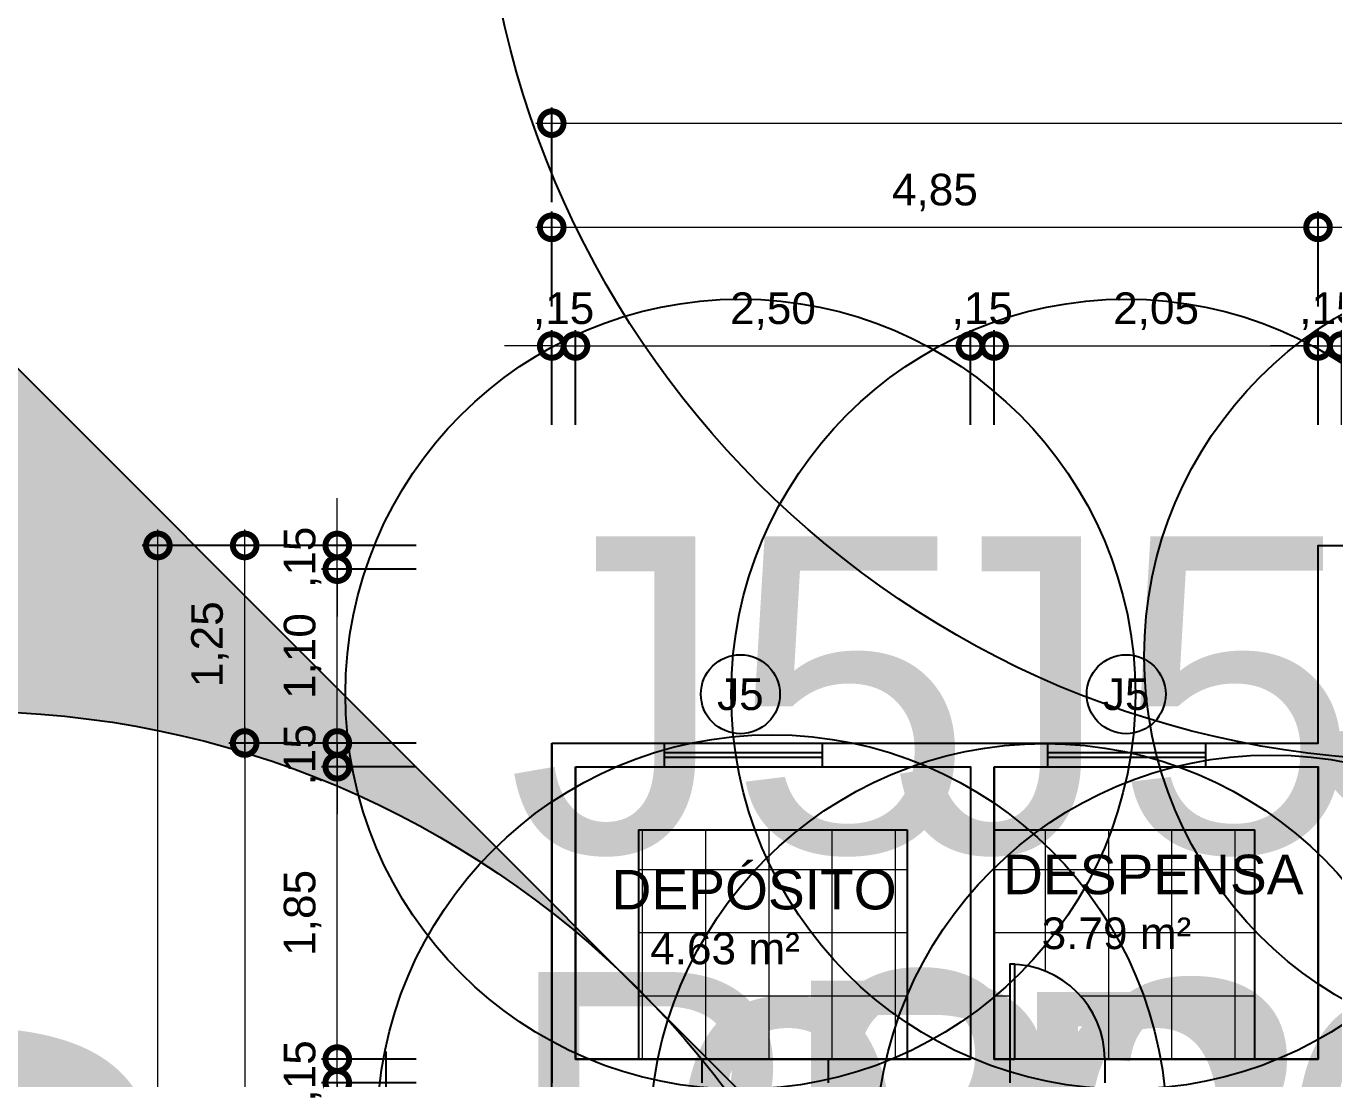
# Model space of a CAD drawing. Header units: metres. Extents: x 47723 to 48001, y 23322 to 23573.
# Drawn here: x 47822.29 to 47830.57, y 23426.54 to 23433.2 of the extents above; entities that cross this region are included whole.
import ezdxf
from ezdxf.enums import TextEntityAlignment as Align

# ---------------------------------------------------------------- set-up
doc = ezdxf.new("R2010")
doc.units = ezdxf.units.M
doc.header["$LTSCALE"] = 0.25
doc.header["$PDMODE"] = 96
doc.linetypes.add('DASHDOT2', pattern=[12.7, 6.35, -3.175, 0, -3.175])
for name, color, linetype in [('0 @ 0.1', 7, 'Continuous'), ('0 @ 1', 7, 'Continuous'), ('ARQ_ALV CT', 4, 'Continuous'), ('ARQ_ESQ CT', 30, 'Continuous'), ('ARQ_MOB 02', 2, 'Continuous'), ('ARQ_PISO 01', 1, 'Continuous'), ('ARQ_PROJ SUP', 1, 'DASHDOT2'), ('ARQ_SIMB 01', 1, 'Continuous'), ('ARQ_TXT 01', 1, 'Continuous'), ('SIMB_01', 1, 'Continuous'), ('SIMB_02', 2, 'Continuous'), ('SIMB_PREENCHIMENTO', 253, 'Continuous'), ('SIMB_TXT', 1, 'Continuous')]:
    doc.layers.add(name, color=color, linetype=linetype)
doc.layers.add('ARQ_0_AREAS', color=7, linetype='Continuous', true_color=0x5a1694, plot=False)
doc.layers.add('ARQ_0_AREAS @ 1', color=7, linetype='Continuous', true_color=0x5a1694, plot=False)
doc.layers.add('ARQ_CINZA 03', color=252, linetype='Continuous', lineweight=9)
doc.layers.add('ARQ_COTA_AZUL', color=5, linetype='Continuous', lineweight=20, true_color=0x0000ff)
doc.styles.add('Annot_2.0mm', font='arial.ttf', dxfattribs={"height": 2})
doc.styles.add('Annot_2.5mm', font='arial.ttf', dxfattribs={"height": 2.5})
doc.styles.add('cota', font='arial.ttf')
doc.styles.add('SIMB', font='arial.ttf')
doc.dimstyles.new('Info 01 - annot', dxfattribs={"dimtxt": 2, "dimasz": 3, "dimexe": 1, "dimexo": 1, "dimgap": 1, "dimtad": 1, "dimzin": 4, "dimtxsty": 'cota', "dimblk": 'DOTSMALL', "dimcen": 2, "dimdle": 1, "dimclrd": 256, "dimclre": 256, "dimclrt": 1, "dimazin": 2, "dimtfac": 0.09, "dimtix": 1, "dimtmove": 2, "dimatfit": 2, "dimfxl": 5, "dimfxlon": 1, "dimtolj": 1, "dimtzin": 4, "dimlwd": -1, "dimarcsym": 1})

# ---------------------------------------------------------------- blocks, each defined once
blk = doc.blocks.new('nivel_PB_A_D')
at = {"layer": 'SIMB_01'}
blk.add_line((0, 2.25), (0, -2.25), dxfattribs=at)
at = {"layer": 'SIMB_TXT', "style": 'SIMB'}
blk.add_attdef('00,00', (1.7629, 0.5764), '', height=2, dxfattribs=at)
blk = doc.blocks.new('*U734')
at = {"layer": 'ARQ_0_AREAS @ 1'}
blk.add_blockref('nivel_PB_A_D', (47824.5693, 23424.4602), dxfattribs=at).add_auto_attribs({'00,00': '0,00'})
blk = doc.blocks.new('*U31')
at = {"layer": 'SIMB_PREENCHIMENTO', "transparency": 33554587}
h = blk.add_hatch(color=256, dxfattribs=at)
h.dxf.hatch_style = 1
h.paths.add_polyline_path([(0, 8.4834), (-4.1516, 4.3318, -0.401827), (4.1516, 4.3318)])
h = blk.add_hatch(color=256, dxfattribs=at)
h.dxf.hatch_style = 1
h.paths.add_polyline_path([(4.3318, 4.1516, -0.193399), (6, 0), (8.4834, 0)])
at = {"layer": 'SIMB_01'}
blk.add_line((8.4834, 0), (0, 8.4834), dxfattribs=at)
blk.add_circle((0, 0), 6, dxfattribs=at)
at = {"layer": 'SIMB_TXT', "style": 'SIMB'}
for tag, height, p in [('000', 3.5, (0, 2.25)), ('999', 2, (0, -2.5253))]:
    blk.add_attdef(tag, text='', height=height, dxfattribs=at).set_placement(p, align=Align.MIDDLE_CENTER)
blk = doc.blocks.new('*U735')
at = {"layer": '0 @ 1'}
ref = blk.add_blockref('*U31', (47821.9242, 23422.8628), dxfattribs=at)
ref.add_attrib('000', 'B', dxfattribs={"layer": 'SIMB_TXT', "height": 3.5, "style": 'SIMB'}).set_placement((47821.9242, 23425.1128), align=Align.MIDDLE_CENTER)
blk = doc.blocks.new('*U70')
at = {"layer": 'SIMB_01'}
blk.add_circle((0, 0), 6, dxfattribs=at)
at = {"layer": 'SIMB_TXT', "style": 'SIMB'}
for tag, height, p in [('000', 3.5, (-2.25, 0)), ('999', 2, (2.5253, 0))]:
    blk.add_attdef(tag, text='', height=height, rotation=90, dxfattribs=at).set_placement(p, align=Align.MIDDLE_CENTER)
blk = doc.blocks.new('*U737')
at = {"layer": '0 @ 1', "rotation": 270}
blk.add_blockref('*U70', (47831.1688, 23434.5499), dxfattribs=at)
blk = doc.blocks.new('_DotSmall')
at = {"color": 0, "linetype": 'ByBlock', "const_width": 0.5}
blk.add_lwpolyline([(-0.0625, 0, 1), (0.0625, 0, 1)], format="xyb", close=True, dxfattribs=at)
blk = doc.blocks.new('*D506')
at = {"layer": 'ARQ_COTA_AZUL', "transparency": 16777216}
for p, q in [((47824.2616, 23428.6628), (47824.2616, 23428.9628)), ((47824.2616, 23428.6628), (47824.2616, 23428.5128)), ((47824.2616, 23428.5128), (47824.2616, 23428.2128))]:
    blk.add_line(p, q, dxfattribs=at)
at = {"layer": 'ARQ_COTA_AZUL', "lineweight": -2, "transparency": 16777216}
for p, q in [((47824.7616, 23428.6628), (47824.1616, 23428.6628)), ((47824.7616, 23428.5128), (47824.1616, 23428.5128))]:
    blk.add_line(p, q, dxfattribs=at)
at = {"layer": 'Defpoints', "color": 0, "transparency": 16777216}
for p in [(47825.6188, 23428.6628), (47824.2616, 23428.5128), (47825.7688, 23428.5128)]:
    blk.add_point(p, dxfattribs=at)
at = {"layer": 'ARQ_COTA_AZUL', "transparency": 16777216, "xscale": 0.3, "yscale": 0.3, "zscale": 0.3}
for p, rotation in [((47824.2616, 23428.6628), 270), ((47824.2616, 23428.5128), 90)]:
    blk.add_blockref('_DotSmall', p, dxfattribs=dict(at, rotation=rotation))
at = {"layer": 'ARQ_COTA_AZUL', "color": 1, "transparency": 16777216, "insert": (47824.0414, 23428.5878), "char_height": 0.2, "attachment_point": 5, "rotation": 90, "style": 'cota'}
blk.add_mtext('\\A1;,15', dxfattribs=at)
blk = doc.blocks.new('*D522')
at = {"layer": 'ARQ_COTA_AZUL', "transparency": 16777216}
blk.add_line((47823.6755, 23428.7628), (47823.6755, 23422.1128), dxfattribs=at)
at = {"layer": 'ARQ_COTA_AZUL', "lineweight": -2, "transparency": 16777216}
for p, q in [((47824.1755, 23428.6628), (47823.5755, 23428.6628)), ((47824.1755, 23422.2128), (47823.5755, 23422.2128))]:
    blk.add_line(p, q, dxfattribs=at)
at = {"layer": 'Defpoints', "color": 0, "transparency": 16777216}
for p in [(47825.6188, 23428.6628), (47823.6755, 23422.2128), (47830.4688, 23422.2128)]:
    blk.add_point(p, dxfattribs=at)
at = {"layer": 'ARQ_COTA_AZUL', "transparency": 16777216, "xscale": 0.3, "yscale": 0.3, "zscale": 0.3}
for p, rotation in [((47823.6755, 23428.6628), 90), ((47823.6755, 23422.2128), 270)]:
    blk.add_blockref('_DotSmall', p, dxfattribs=dict(at, rotation=rotation))
at = {"layer": 'ARQ_COTA_AZUL', "color": 1, "transparency": 16777216, "insert": (47823.4553, 23425.4378), "char_height": 0.2, "attachment_point": 5, "rotation": 90, "style": 'cota'}
blk.add_mtext('\\A1;6,45', dxfattribs=at)
blk = doc.blocks.new('*D508')
at = {"layer": 'ARQ_COTA_AZUL', "transparency": 16777216}
blk.add_line((47824.2616, 23422.2628), (47824.2616, 23426.6128), dxfattribs=at)
at = {"layer": 'ARQ_COTA_AZUL', "lineweight": -2, "transparency": 16777216}
for p, q in [((47824.7616, 23426.5128), (47824.1616, 23426.5128)), ((47824.7616, 23422.3628), (47824.1616, 23422.3628))]:
    blk.add_line(p, q, dxfattribs=at)
at = {"layer": 'Defpoints', "color": 0, "transparency": 16777216}
for p in [(47824.2616, 23426.5128), (47825.6188, 23426.5128), (47825.6188, 23422.3628)]:
    blk.add_point(p, dxfattribs=at)
at = {"layer": 'ARQ_COTA_AZUL', "transparency": 16777216, "xscale": 0.3, "yscale": 0.3, "zscale": 0.3}
for p, rotation in [((47824.2616, 23426.5128), 90), ((47824.2616, 23422.3628), 270)]:
    blk.add_blockref('_DotSmall', p, dxfattribs=dict(at, rotation=rotation))
at = {"layer": 'ARQ_COTA_AZUL', "color": 1, "transparency": 16777216, "insert": (47824.0414, 23424.4378), "char_height": 0.2, "attachment_point": 5, "rotation": 90, "style": 'cota'}
blk.add_mtext('\\A1;4,15', dxfattribs=at)
blk = doc.blocks.new('*D510')
at = {"layer": 'ARQ_COTA_AZUL', "transparency": 16777216}
for p, q in [((47824.2616, 23426.6628), (47824.2616, 23426.9628)), ((47824.2616, 23426.5128), (47824.2616, 23426.6628)), ((47824.2616, 23426.5128), (47824.2616, 23426.2128))]:
    blk.add_line(p, q, dxfattribs=at)
at = {"layer": 'ARQ_COTA_AZUL', "lineweight": -2, "transparency": 16777216}
for p, q in [((47824.7616, 23426.6628), (47824.1616, 23426.6628)), ((47824.7616, 23426.5128), (47824.1616, 23426.5128))]:
    blk.add_line(p, q, dxfattribs=at)
at = {"layer": 'Defpoints', "color": 0, "transparency": 16777216}
for p in [(47824.2616, 23426.6628), (47825.7688, 23426.6628), (47825.6188, 23426.5128)]:
    blk.add_point(p, dxfattribs=at)
at = {"layer": 'ARQ_COTA_AZUL', "transparency": 16777216, "xscale": 0.3, "yscale": 0.3, "zscale": 0.3}
for p, rotation in [((47824.2616, 23426.6628), 270), ((47824.2616, 23426.5128), 90)]:
    blk.add_blockref('_DotSmall', p, dxfattribs=dict(at, rotation=rotation))
at = {"layer": 'ARQ_COTA_AZUL', "color": 1, "transparency": 16777216, "insert": (47824.0414, 23426.5878), "char_height": 0.2, "attachment_point": 5, "rotation": 90, "style": 'cota'}
blk.add_mtext('\\A1;,15', dxfattribs=at)
blk = doc.blocks.new('*D488')
at = {"layer": 'ARQ_COTA_AZUL', "lineweight": -2, "transparency": 16777216}
for p, q in [((47825.6188, 23430.6753), (47825.6188, 23431.2753)), ((47825.7688, 23430.6753), (47825.7688, 23431.2753))]:
    blk.add_line(p, q, dxfattribs=at)
at = {"layer": 'ARQ_COTA_AZUL', "transparency": 16777216}
for p, q in [((47825.6188, 23431.1753), (47825.3188, 23431.1753)), ((47825.6188, 23431.1753), (47825.7688, 23431.1753)), ((47825.7688, 23431.1753), (47826.0688, 23431.1753))]:
    blk.add_line(p, q, dxfattribs=at)
at = {"layer": 'Defpoints', "color": 0, "transparency": 16777216}
for p in [(47825.7688, 23431.1753), (47825.6188, 23428.6628), (47825.7688, 23428.5128)]:
    blk.add_point(p, dxfattribs=at)
at = {"layer": 'ARQ_COTA_AZUL', "transparency": 16777216, "xscale": 0.3, "yscale": 0.3, "zscale": 0.3}
blk.add_blockref('_DotSmall', (47825.6188, 23431.1753), dxfattribs=at)
at = {"layer": 'ARQ_COTA_AZUL', "transparency": 16777216, "xscale": 0.3, "yscale": 0.3, "zscale": 0.3, "rotation": 180}
blk.add_blockref('_DotSmall', (47825.7688, 23431.1753), dxfattribs=at)
at = {"layer": 'ARQ_COTA_AZUL', "color": 1, "transparency": 16777216, "insert": (47825.6938, 23431.3955), "char_height": 0.2, "attachment_point": 5, "style": 'cota'}
blk.add_mtext('\\A1;,15', dxfattribs=at)
blk = doc.blocks.new('*D490')
at = {"layer": 'ARQ_COTA_AZUL', "lineweight": -2, "transparency": 16777216}
for p, q in [((47825.7688, 23430.6753), (47825.7688, 23431.2753)), ((47828.2688, 23430.6753), (47828.2688, 23431.2753))]:
    blk.add_line(p, q, dxfattribs=at)
at = {"layer": 'ARQ_COTA_AZUL', "transparency": 16777216}
blk.add_line((47825.6688, 23431.1753), (47828.3688, 23431.1753), dxfattribs=at)
at = {"layer": 'Defpoints', "color": 0, "transparency": 16777216}
for p in [(47828.2688, 23431.1753), (47825.7688, 23428.5128), (47828.2688, 23428.5128)]:
    blk.add_point(p, dxfattribs=at)
at = {"layer": 'ARQ_COTA_AZUL', "transparency": 16777216, "xscale": 0.3, "yscale": 0.3, "zscale": 0.3, "rotation": 180}
blk.add_blockref('_DotSmall', (47825.7688, 23431.1753), dxfattribs=at)
at = {"layer": 'ARQ_COTA_AZUL', "transparency": 16777216, "xscale": 0.3, "yscale": 0.3, "zscale": 0.3}
blk.add_blockref('_DotSmall', (47828.2688, 23431.1753), dxfattribs=at)
at = {"layer": 'ARQ_COTA_AZUL', "color": 1, "transparency": 16777216, "insert": (47827.0188, 23431.3955), "char_height": 0.2, "attachment_point": 5, "style": 'cota'}
blk.add_mtext('\\A1;2,50', dxfattribs=at)
blk = doc.blocks.new('*D492')
at = {"layer": 'ARQ_COTA_AZUL', "lineweight": -2, "transparency": 16777216}
for p, q in [((47828.2688, 23430.6753), (47828.2688, 23431.2753)), ((47828.4188, 23430.6753), (47828.4188, 23431.2753))]:
    blk.add_line(p, q, dxfattribs=at)
at = {"layer": 'ARQ_COTA_AZUL', "transparency": 16777216}
for p, q in [((47828.2688, 23431.1753), (47827.9688, 23431.1753)), ((47828.2688, 23431.1753), (47828.4188, 23431.1753)), ((47828.4188, 23431.1753), (47828.7188, 23431.1753))]:
    blk.add_line(p, q, dxfattribs=at)
at = {"layer": 'Defpoints', "color": 0, "transparency": 16777216}
for p in [(47828.4188, 23431.1753), (47828.2688, 23428.5128), (47828.4188, 23428.5128)]:
    blk.add_point(p, dxfattribs=at)
at = {"layer": 'ARQ_COTA_AZUL', "transparency": 16777216, "xscale": 0.3, "yscale": 0.3, "zscale": 0.3}
blk.add_blockref('_DotSmall', (47828.2688, 23431.1753), dxfattribs=at)
at = {"layer": 'ARQ_COTA_AZUL', "transparency": 16777216, "xscale": 0.3, "yscale": 0.3, "zscale": 0.3, "rotation": 180}
blk.add_blockref('_DotSmall', (47828.4188, 23431.1753), dxfattribs=at)
at = {"layer": 'ARQ_COTA_AZUL', "color": 1, "transparency": 16777216, "insert": (47828.3438, 23431.3955), "char_height": 0.2, "attachment_point": 5, "style": 'cota'}
blk.add_mtext('\\A1;,15', dxfattribs=at)
blk = doc.blocks.new('*D494')
at = {"layer": 'ARQ_COTA_AZUL', "lineweight": -2, "transparency": 16777216}
for p, q in [((47828.4188, 23430.6753), (47828.4188, 23431.2753)), ((47830.4688, 23430.6753), (47830.4688, 23431.2753))]:
    blk.add_line(p, q, dxfattribs=at)
at = {"layer": 'ARQ_COTA_AZUL', "transparency": 16777216}
blk.add_line((47828.3188, 23431.1753), (47830.5688, 23431.1753), dxfattribs=at)
at = {"layer": 'Defpoints', "color": 0, "transparency": 16777216}
for p in [(47830.4688, 23431.1753), (47828.4188, 23428.5128), (47830.4688, 23428.5128)]:
    blk.add_point(p, dxfattribs=at)
at = {"layer": 'ARQ_COTA_AZUL', "transparency": 16777216, "xscale": 0.3, "yscale": 0.3, "zscale": 0.3, "rotation": 180}
blk.add_blockref('_DotSmall', (47828.4188, 23431.1753), dxfattribs=at)
at = {"layer": 'ARQ_COTA_AZUL', "transparency": 16777216, "xscale": 0.3, "yscale": 0.3, "zscale": 0.3}
blk.add_blockref('_DotSmall', (47830.4688, 23431.1753), dxfattribs=at)
at = {"layer": 'ARQ_COTA_AZUL', "color": 1, "transparency": 16777216, "insert": (47829.4438, 23431.3955), "char_height": 0.2, "attachment_point": 5, "style": 'cota'}
blk.add_mtext('\\A1;2,05', dxfattribs=at)
blk = doc.blocks.new('*D496')
at = {"layer": 'ARQ_COTA_AZUL', "lineweight": -2, "transparency": 16777216}
for p, q in [((47830.4688, 23430.6753), (47830.4688, 23431.2753)), ((47830.6188, 23430.6753), (47830.6188, 23431.2753))]:
    blk.add_line(p, q, dxfattribs=at)
at = {"layer": 'ARQ_COTA_AZUL', "transparency": 16777216}
for p, q in [((47830.4688, 23431.1753), (47830.1688, 23431.1753)), ((47830.4688, 23431.1753), (47830.6188, 23431.1753)), ((47830.6188, 23431.1753), (47830.9188, 23431.1753))]:
    blk.add_line(p, q, dxfattribs=at)
at = {"layer": 'Defpoints', "color": 0, "transparency": 16777216}
for p in [(47830.6188, 23431.1753), (47830.6188, 23429.9128), (47830.4688, 23428.5128)]:
    blk.add_point(p, dxfattribs=at)
at = {"layer": 'ARQ_COTA_AZUL', "transparency": 16777216, "xscale": 0.3, "yscale": 0.3, "zscale": 0.3}
blk.add_blockref('_DotSmall', (47830.4688, 23431.1753), dxfattribs=at)
at = {"layer": 'ARQ_COTA_AZUL', "transparency": 16777216, "xscale": 0.3, "yscale": 0.3, "zscale": 0.3, "rotation": 180}
blk.add_blockref('_DotSmall', (47830.6188, 23431.1753), dxfattribs=at)
at = {"layer": 'ARQ_COTA_AZUL', "color": 1, "transparency": 16777216, "insert": (47830.5438, 23431.3955), "char_height": 0.2, "attachment_point": 5, "style": 'cota'}
blk.add_mtext('\\A1;,15', dxfattribs=at)
blk = doc.blocks.new('*D498')
at = {"layer": 'ARQ_COTA_AZUL', "lineweight": -2, "transparency": 16777216}
for p, q in [((47830.6188, 23430.6753), (47830.6188, 23431.2753)), ((47833.1188, 23430.6753), (47833.1188, 23431.2753))]:
    blk.add_line(p, q, dxfattribs=at)
at = {"layer": 'ARQ_COTA_AZUL', "transparency": 16777216}
blk.add_line((47830.5188, 23431.1753), (47833.2188, 23431.1753), dxfattribs=at)
at = {"layer": 'Defpoints', "color": 0, "transparency": 16777216}
for p in [(47833.1188, 23431.1753), (47830.6188, 23429.9128), (47833.1188, 23429.9128)]:
    blk.add_point(p, dxfattribs=at)
at = {"layer": 'ARQ_COTA_AZUL', "transparency": 16777216, "xscale": 0.3, "yscale": 0.3, "zscale": 0.3, "rotation": 180}
blk.add_blockref('_DotSmall', (47830.6188, 23431.1753), dxfattribs=at)
at = {"layer": 'ARQ_COTA_AZUL', "transparency": 16777216, "xscale": 0.3, "yscale": 0.3, "zscale": 0.3}
blk.add_blockref('_DotSmall', (47833.1188, 23431.1753), dxfattribs=at)
at = {"layer": 'ARQ_COTA_AZUL', "color": 1, "transparency": 16777216, "insert": (47831.8688, 23431.3955), "char_height": 0.2, "attachment_point": 5, "style": 'cota'}
blk.add_mtext('\\A1;2,50', dxfattribs=at)
blk = doc.blocks.new('*D550')
at = {"layer": 'ARQ_COTA_AZUL', "transparency": 16777216}
blk.add_line((47824.2616, 23428.5628), (47824.2616, 23429.8628), dxfattribs=at)
at = {"layer": 'ARQ_COTA_AZUL', "lineweight": -2, "transparency": 16777216}
for p, q in [((47824.7616, 23429.7628), (47824.1616, 23429.7628)), ((47824.7616, 23428.6628), (47824.1616, 23428.6628))]:
    blk.add_line(p, q, dxfattribs=at)
at = {"layer": 'Defpoints', "color": 0, "transparency": 16777216}
for p in [(47824.2616, 23429.7628), (47830.6188, 23429.7628), (47825.6188, 23428.6628)]:
    blk.add_point(p, dxfattribs=at)
at = {"layer": 'ARQ_COTA_AZUL', "transparency": 16777216, "xscale": 0.3, "yscale": 0.3, "zscale": 0.3}
for p, rotation in [((47824.2616, 23429.7628), 90), ((47824.2616, 23428.6628), 270)]:
    blk.add_blockref('_DotSmall', p, dxfattribs=dict(at, rotation=rotation))
at = {"layer": 'ARQ_COTA_AZUL', "color": 1, "transparency": 16777216, "insert": (47824.0414, 23429.2128), "char_height": 0.2, "attachment_point": 5, "rotation": 90, "style": 'cota'}
blk.add_mtext('\\A1;1,10', dxfattribs=at)
blk = doc.blocks.new('*D552')
at = {"layer": 'ARQ_COTA_AZUL', "transparency": 16777216}
for p, q in [((47824.2616, 23429.9128), (47824.2616, 23430.2128)), ((47824.2616, 23429.7628), (47824.2616, 23429.9128)), ((47824.2616, 23429.7628), (47824.2616, 23429.4628))]:
    blk.add_line(p, q, dxfattribs=at)
at = {"layer": 'ARQ_COTA_AZUL', "lineweight": -2, "transparency": 16777216}
for p, q in [((47824.7616, 23429.9128), (47824.1616, 23429.9128)), ((47824.7616, 23429.7628), (47824.1616, 23429.7628))]:
    blk.add_line(p, q, dxfattribs=at)
at = {"layer": 'Defpoints', "color": 0, "transparency": 16777216}
for p in [(47824.2616, 23429.9128), (47830.6188, 23429.9128), (47830.6188, 23429.7628)]:
    blk.add_point(p, dxfattribs=at)
at = {"layer": 'ARQ_COTA_AZUL', "transparency": 16777216, "xscale": 0.3, "yscale": 0.3, "zscale": 0.3}
for p, rotation in [((47824.2616, 23429.9128), 270), ((47824.2616, 23429.7628), 90)]:
    blk.add_blockref('_DotSmall', p, dxfattribs=dict(at, rotation=rotation))
at = {"layer": 'ARQ_COTA_AZUL', "color": 1, "transparency": 16777216, "insert": (47824.0414, 23429.8378), "char_height": 0.2, "attachment_point": 5, "rotation": 90, "style": 'cota'}
blk.add_mtext('\\A1;,15', dxfattribs=at)
blk = doc.blocks.new('*D554')
at = {"layer": 'ARQ_COTA_AZUL', "transparency": 16777216}
blk.add_line((47823.6755, 23428.5628), (47823.6755, 23430.0128), dxfattribs=at)
at = {"layer": 'ARQ_COTA_AZUL', "lineweight": -2, "transparency": 16777216}
for p, q in [((47824.1755, 23429.9128), (47823.5755, 23429.9128)), ((47824.1755, 23428.6628), (47823.5755, 23428.6628))]:
    blk.add_line(p, q, dxfattribs=at)
at = {"layer": 'Defpoints', "color": 0, "transparency": 16777216}
for p in [(47823.6755, 23429.9128), (47830.4688, 23429.9128), (47825.6188, 23428.6628)]:
    blk.add_point(p, dxfattribs=at)
at = {"layer": 'ARQ_COTA_AZUL', "transparency": 16777216, "xscale": 0.3, "yscale": 0.3, "zscale": 0.3}
for p, rotation in [((47823.6755, 23429.9128), 90), ((47823.6755, 23428.6628), 270)]:
    blk.add_blockref('_DotSmall', p, dxfattribs=dict(at, rotation=rotation))
at = {"layer": 'ARQ_COTA_AZUL', "color": 1, "transparency": 16777216, "insert": (47823.4553, 23429.2878), "char_height": 0.2, "attachment_point": 5, "rotation": 90, "style": 'cota'}
blk.add_mtext('\\A1;1,25', dxfattribs=at)
blk = doc.blocks.new('*D556')
at = {"layer": 'ARQ_COTA_AZUL', "transparency": 16777216}
blk.add_line((47823.1259, 23420.8628), (47823.1259, 23430.0128), dxfattribs=at)
at = {"layer": 'ARQ_COTA_AZUL', "lineweight": -2, "transparency": 16777216}
for p, q in [((47823.6259, 23429.9128), (47823.0259, 23429.9128)), ((47823.6259, 23420.9628), (47823.0259, 23420.9628))]:
    blk.add_line(p, q, dxfattribs=at)
at = {"layer": 'Defpoints', "color": 0, "transparency": 16777216}
for p in [(47823.1259, 23429.9128), (47830.4688, 23429.9128), (47830.4688, 23420.9628)]:
    blk.add_point(p, dxfattribs=at)
at = {"layer": 'ARQ_COTA_AZUL', "transparency": 16777216, "xscale": 0.3, "yscale": 0.3, "zscale": 0.3}
for p, rotation in [((47823.1259, 23429.9128), 90), ((47823.1259, 23420.9628), 270)]:
    blk.add_blockref('_DotSmall', p, dxfattribs=dict(at, rotation=rotation))
at = {"layer": 'ARQ_COTA_AZUL', "color": 1, "transparency": 16777216, "insert": (47822.9057, 23425.4378), "char_height": 0.2, "attachment_point": 5, "rotation": 90, "style": 'cota'}
blk.add_mtext('\\A1;8,95', dxfattribs=at)
blk = doc.blocks.new('*D558')
at = {"layer": 'ARQ_COTA_AZUL', "lineweight": -2, "transparency": 16777216}
for p, q in [((47825.6188, 23431.4259), (47825.6188, 23432.0259)), ((47830.4688, 23431.4259), (47830.4688, 23432.0259))]:
    blk.add_line(p, q, dxfattribs=at)
at = {"layer": 'ARQ_COTA_AZUL', "transparency": 16777216}
blk.add_line((47825.5188, 23431.9259), (47830.5688, 23431.9259), dxfattribs=at)
at = {"layer": 'Defpoints', "color": 0, "transparency": 16777216}
for p in [(47830.4688, 23431.9259), (47830.4688, 23429.9128), (47825.6188, 23428.6628)]:
    blk.add_point(p, dxfattribs=at)
at = {"layer": 'ARQ_COTA_AZUL', "transparency": 16777216, "xscale": 0.3, "yscale": 0.3, "zscale": 0.3, "rotation": 180}
blk.add_blockref('_DotSmall', (47825.6188, 23431.9259), dxfattribs=at)
at = {"layer": 'ARQ_COTA_AZUL', "transparency": 16777216, "xscale": 0.3, "yscale": 0.3, "zscale": 0.3}
blk.add_blockref('_DotSmall', (47830.4688, 23431.9259), dxfattribs=at)
at = {"layer": 'ARQ_COTA_AZUL', "color": 1, "transparency": 16777216, "insert": (47828.0438, 23432.1461), "char_height": 0.2, "attachment_point": 5, "style": 'cota'}
blk.add_mtext('\\A1;4,85', dxfattribs=at)
blk = doc.blocks.new('*D560')
at = {"layer": 'ARQ_COTA_AZUL', "lineweight": -2, "transparency": 16777216}
for p, q in [((47830.4688, 23431.4259), (47830.4688, 23432.0259)), ((47838.2188, 23431.4259), (47838.2188, 23432.0259))]:
    blk.add_line(p, q, dxfattribs=at)
at = {"layer": 'ARQ_COTA_AZUL', "transparency": 16777216}
blk.add_line((47830.3688, 23431.9259), (47838.3188, 23431.9259), dxfattribs=at)
at = {"layer": 'Defpoints', "color": 0, "transparency": 16777216}
for p in [(47838.2188, 23431.9259), (47830.4688, 23429.9128), (47838.2188, 23429.9128)]:
    blk.add_point(p, dxfattribs=at)
at = {"layer": 'ARQ_COTA_AZUL', "transparency": 16777216, "xscale": 0.3, "yscale": 0.3, "zscale": 0.3, "rotation": 180}
blk.add_blockref('_DotSmall', (47830.4688, 23431.9259), dxfattribs=at)
at = {"layer": 'ARQ_COTA_AZUL', "transparency": 16777216, "xscale": 0.3, "yscale": 0.3, "zscale": 0.3}
blk.add_blockref('_DotSmall', (47838.2188, 23431.9259), dxfattribs=at)
at = {"layer": 'ARQ_COTA_AZUL', "color": 1, "transparency": 16777216, "insert": (47834.3438, 23432.1457), "char_height": 0.2, "attachment_point": 5, "style": 'cota'}
blk.add_mtext('\\A1;7,75', dxfattribs=at)
blk = doc.blocks.new('*D526')
at = {"layer": 'ARQ_COTA_AZUL', "lineweight": -2, "transparency": 16777216}
for p, q in [((47825.6188, 23432.085), (47825.6188, 23432.685)), ((47839.4188, 23432.085), (47839.4188, 23432.685))]:
    blk.add_line(p, q, dxfattribs=at)
at = {"layer": 'ARQ_COTA_AZUL', "transparency": 16777216}
blk.add_line((47825.5188, 23432.585), (47839.5188, 23432.585), dxfattribs=at)
at = {"layer": 'Defpoints', "color": 0, "transparency": 16777216}
for p in [(47839.4188, 23432.585), (47839.4188, 23429.9128), (47825.6188, 23428.6628)]:
    blk.add_point(p, dxfattribs=at)
at = {"layer": 'ARQ_COTA_AZUL', "transparency": 16777216, "xscale": 0.3, "yscale": 0.3, "zscale": 0.3, "rotation": 180}
blk.add_blockref('_DotSmall', (47825.6188, 23432.585), dxfattribs=at)
at = {"layer": 'ARQ_COTA_AZUL', "transparency": 16777216, "xscale": 0.3, "yscale": 0.3, "zscale": 0.3}
blk.add_blockref('_DotSmall', (47839.4188, 23432.585), dxfattribs=at)
at = {"layer": 'ARQ_COTA_AZUL', "color": 1, "transparency": 16777216, "insert": (47832.5188, 23432.8052), "char_height": 0.2, "attachment_point": 5, "style": 'cota'}
blk.add_mtext('\\A1;13,80', dxfattribs=at)
blk = doc.blocks.new('*U22')
at = {"layer": 'SIMB_02'}
blk.add_circle((0, 0), 2.5, dxfattribs=at)
at = {"layer": 'SIMB_TXT', "style": 'SIMB'}
blk.add_attdef('CDESQ', text='', height=2, dxfattribs=at).set_placement((0, 0), align=Align.MIDDLE_CENTER)
blk = doc.blocks.new('*U744')
at = {"layer": '0 @ 0.1', "xscale": 0.1, "yscale": 0.1, "zscale": 0.1}
blk.add_blockref('*U22', (47828.7396, 23426.1596), dxfattribs=at).add_auto_attribs({'CDESQ': 'P3'})
at = {"layer": '0 @ 1'}
blk.add_blockref('*U22', (47828.7396, 23426.1596), dxfattribs=at).add_auto_attribs({'CDESQ': 'P3'})
blk = doc.blocks.new('*U745')
at = {"layer": '0 @ 0.1', "xscale": 0.1, "yscale": 0.1, "zscale": 0.1}
blk.add_blockref('*U22', (47830.1691, 23426.0863), dxfattribs=at).add_auto_attribs({'CDESQ': 'P2'})
at = {"layer": '0 @ 1'}
blk.add_blockref('*U22', (47830.1691, 23426.0863), dxfattribs=at).add_auto_attribs({'CDESQ': 'P2'})
blk = doc.blocks.new('*U746')
at = {"layer": '0 @ 0.1', "xscale": 0.1, "yscale": 0.1, "zscale": 0.1}
blk.add_blockref('*U22', (47827.0128, 23426.2147), dxfattribs=at).add_auto_attribs({'CDESQ': 'P2'})
at = {"layer": '0 @ 1'}
blk.add_blockref('*U22', (47827.0128, 23426.2147), dxfattribs=at).add_auto_attribs({'CDESQ': 'P2'})
blk = doc.blocks.new('*U748')
at = {"layer": '0 @ 0.1', "xscale": 0.1, "yscale": 0.1, "zscale": 0.1}
blk.add_blockref('*U22', (47831.8685, 23429.2104), dxfattribs=at).add_auto_attribs({'CDESQ': 'J1'})
at = {"layer": '0 @ 1'}
blk.add_blockref('*U22', (47831.8685, 23429.2104), dxfattribs=at).add_auto_attribs({'CDESQ': 'J1'})
blk = doc.blocks.new('*U752')
at = {"layer": '0 @ 0.1', "xscale": 0.1, "yscale": 0.1, "zscale": 0.1}
blk.add_blockref('*U22', (47826.8127, 23428.9715), dxfattribs=at).add_auto_attribs({'CDESQ': 'J5'})
at = {"layer": '0 @ 1'}
blk.add_blockref('*U22', (47826.8127, 23428.9715), dxfattribs=at).add_auto_attribs({'CDESQ': 'J5'})
blk = doc.blocks.new('*U753')
at = {"layer": '0 @ 0.1', "xscale": 0.1, "yscale": 0.1, "zscale": 0.1}
blk.add_blockref('*U22', (47829.2547, 23428.9715), dxfattribs=at).add_auto_attribs({'CDESQ': 'J5'})
at = {"layer": '0 @ 1'}
blk.add_blockref('*U22', (47829.2547, 23428.9715), dxfattribs=at).add_auto_attribs({'CDESQ': 'J5'})
blk = doc.blocks.new('*D524')
at = {"layer": 'ARQ_COTA_AZUL', "transparency": 16777216}
blk.add_line((47824.2616, 23426.5628), (47824.2616, 23428.6128), dxfattribs=at)
at = {"layer": 'ARQ_COTA_AZUL', "lineweight": -2, "transparency": 16777216}
for p, q in [((47824.7616, 23428.5128), (47824.1616, 23428.5128)), ((47824.7616, 23426.6628), (47824.1616, 23426.6628))]:
    blk.add_line(p, q, dxfattribs=at)
at = {"layer": 'Defpoints', "color": 0, "transparency": 16777216}
for p in [(47824.2616, 23428.5128), (47825.7688, 23428.5128), (47825.7688, 23426.6628)]:
    blk.add_point(p, dxfattribs=at)
at = {"layer": 'ARQ_COTA_AZUL', "transparency": 16777216, "xscale": 0.3, "yscale": 0.3, "zscale": 0.3}
for p, rotation in [((47824.2616, 23428.5128), 90), ((47824.2616, 23426.6628), 270)]:
    blk.add_blockref('_DotSmall', p, dxfattribs=dict(at, rotation=rotation))
at = {"layer": 'ARQ_COTA_AZUL', "color": 1, "transparency": 16777216, "insert": (47824.0414, 23427.5878), "char_height": 0.2, "attachment_point": 5, "rotation": 90, "style": 'cota'}
blk.add_mtext('\\A1;1,85', dxfattribs=at)

msp = doc.modelspace()

# ---------------------------------------------------------------- hatches: boundary and pattern name
at = {"layer": 'ARQ_CINZA 03'}
h = msp.add_hatch(dxfattribs=at)
h.set_pattern_fill('_USER', color=256, scale=0.4, angle=270, double=1, pattern_type=0)
h.set_pattern_definition([(270, (47828.19383, 23426.66282), (0.4, -7e-17), []), (0, (47828.19383, 23426.66282), (0, 0.4), [])])
h.paths.add_polyline_path([(47827.8688, 23428.1128), (47826.1688, 23428.1128), (47826.1688, 23426.6628), (47827.8688, 23426.6628)])
h = msp.add_hatch(dxfattribs=at)
h.set_pattern_fill('_USER', color=256, scale=0.4, angle=270, double=1, pattern_type=0)
h.set_pattern_definition([(270, (47828.34383, 23426.66282), (0.4, -7e-17), []), (0, (47828.34383, 23426.66282), (0, 0.4), [])])
edge = h.paths.add_edge_path()
edge.add_line((47830.0688, 23428.1128), (47828.4188, 23428.1128))
edge.add_line((47828.4188, 23428.1128), (47828.4188, 23426.6628))
edge.add_line((47828.4188, 23426.6628), (47828.5188, 23426.6628))
edge.add_line((47828.5188, 23426.6628), (47828.5188, 23427.2628))
edge.add_line((47828.5188, 23427.2628), (47828.5488, 23427.2628))
edge.add_arc((47828.5174, 23426.6622), 0.6014, 0.05524, 87.00716, ccw=False)
edge.add_line((47829.1188, 23426.6628), (47830.0688, 23426.6628))
edge.add_line((47830.0688, 23426.6628), (47830.0688, 23428.1128))

# ---------------------------------------------------------------- linework, layer by layer
at = {"layer": 'ARQ_0_AREAS'}
for points in [[(47825.6188, 23428.6628), (47830.4688, 23428.6628), (47830.4688, 23429.9128), (47838.2188, 23429.9128), (47838.2188, 23420.9628), (47830.4688, 23420.9628), (47830.4688, 23422.2128), (47825.6188, 23422.2128)], [(47825.7688, 23428.5128), (47828.2688, 23428.5128), (47828.2688, 23426.6628), (47825.7688, 23426.6628)], [(47828.4188, 23428.5128), (47830.4688, 23428.5128), (47830.4688, 23426.6628), (47828.4188, 23426.6628)], [(47828.4188, 23428.5128), (47830.4688, 23428.5128), (47830.4688, 23426.6628), (47828.4188, 23426.6628)]]:
    msp.add_lwpolyline(points, close=True, dxfattribs=at)
at = {"layer": 'ARQ_ALV CT'}
for p, q in [((47830.4688, 23428.6628), (47830.4688, 23429.9128)), ((47830.4688, 23429.9128), (47830.6188, 23429.9128)), ((47825.6188, 23428.6628), (47825.6188, 23426.5128)), ((47825.6188, 23428.6628), (47826.3313, 23428.6628)), ((47826.3313, 23428.6628), (47827.3313, 23428.6628)), ((47827.3313, 23428.6628), (47828.7563, 23428.6628)), ((47828.7563, 23428.6628), (47829.7563, 23428.6628)), ((47829.7563, 23428.6628), (47830.4688, 23428.6628)), ((47825.7688, 23428.5128), (47825.7688, 23426.6628)), ((47825.7688, 23428.5128), (47826.3313, 23428.5128)), ((47826.3313, 23428.5128), (47827.3313, 23428.5128)), ((47827.3313, 23428.5128), (47828.2688, 23428.5128)), ((47828.2688, 23428.5128), (47828.2688, 23426.6628)), ((47828.4188, 23428.5128), (47828.4188, 23426.6628)), ((47828.4938, 23428.5128), (47828.7563, 23428.5128)), ((47828.7563, 23428.5128), (47829.7563, 23428.5128)), ((47829.7563, 23428.5128), (47830.4688, 23428.5128)), ((47830.4688, 23426.6628), (47830.4688, 23428.5128)), ((47825.7688, 23426.6628), (47826.5688, 23426.6628)), ((47826.5688, 23426.6628), (47826.5688, 23426.5128)), ((47827.3688, 23426.6628), (47827.3688, 23426.5128)), ((47827.3688, 23426.6628), (47828.2688, 23426.6628)), ((47828.4188, 23426.6628), (47828.5188, 23426.6628)), ((47828.5188, 23426.6628), (47828.5188, 23426.5128)), ((47829.1188, 23426.6628), (47830.4688, 23426.6628)), ((47829.1188, 23426.6628), (47829.1188, 23426.5128))]:
    msp.add_line(p, q, dxfattribs=at)
at = {"layer": 'ARQ_ESQ CT'}
msp.add_lwpolyline([(47828.5188, 23426.6628), (47828.5488, 23426.6628), (47828.5488, 23427.2628), (47828.5188, 23427.2628)], close=True, dxfattribs=at)
at = {"layer": 'ARQ_MOB 02'}
for p, q in [((47826.1688, 23428.1128), (47826.1688, 23426.6628)), ((47826.1688, 23428.1128), (47827.8688, 23428.1128)), ((47827.8688, 23428.1128), (47827.8688, 23426.6628)), ((47828.4188, 23428.1128), (47830.0688, 23428.1128)), ((47830.0688, 23426.6628), (47830.0688, 23428.1128))]:
    msp.add_line(p, q, dxfattribs=at)
at = {"layer": 'ARQ_PISO 01'}
for p, q in [((47826.5688, 23426.6628), (47827.3688, 23426.6628)), ((47829.1188, 23426.6628), (47828.5188, 23426.6628))]:
    msp.add_line(p, q, dxfattribs=at)
at = {"layer": 'ARQ_PROJ SUP'}
for p, q in [((47826.3313, 23428.6628), (47826.3313, 23428.5128)), ((47827.3313, 23428.6628), (47827.3313, 23428.5128)), ((47828.7563, 23428.6628), (47828.7563, 23428.5128)), ((47829.7563, 23428.6628), (47829.7563, 23428.5128)), ((47826.3313, 23428.6028), (47827.3313, 23428.6028)), ((47826.3313, 23428.5728), (47827.3313, 23428.5728)), ((47828.7563, 23428.6028), (47829.7563, 23428.6028)), ((47828.7563, 23428.5728), (47829.7563, 23428.5728))]:
    msp.add_line(p, q, dxfattribs=at)
at = {"layer": 'ARQ_SIMB 01'}
msp.add_arc((47828.5188, 23426.6628), 0.6, 0, 90, dxfattribs=at)

# ---------------------------------------------------------------- block references
for name in ['*U737', '*U748', '*U752', '*U753', '*U735', '*U746', '*U744', '*U745']:
    msp.add_blockref(name, (0, 0))
at = {"layer": 'ARQ_0_AREAS'}
msp.add_blockref('*U734', (0, 0), dxfattribs=at)

# ---------------------------------------------------------------- texts
at = {"layer": 'ARQ_TXT 01', "attachment_point": 1}
for s, insert, char_height, width, style in [('DEPÓSITO', (47825.9974, 23427.8599), 0.25, 2.27532, 'Annot_2.5mm'), ('DESPENSA', (47828.4751, 23427.956), 0.25, 2.27532, 'Annot_2.5mm'), ('3.79 m²', (47828.7196, 23427.5588), 0.2, 1.1094, 'Annot_2.0mm'), ('4.63 m²', (47826.2418, 23427.4627), 0.2, 1.1094, 'Annot_2.0mm')]:
    msp.add_mtext(s, dxfattribs=dict(at, insert=insert, char_height=char_height, width=width, style=style))

# ---------------------------------------------------------------- dimensions: what is measured, and where the dimension line sits
at = {"layer": 'ARQ_COTA_AZUL'}
for base, p1, p2, picture, middle in [((47839.4188, 23432.585), (47825.6188, 23428.6628), (47839.4188, 23429.9128), '*D526', (47832.5188, 23432.8052)), ((47830.4688, 23431.9259), (47825.6188, 23428.6628), (47830.4688, 23429.9128), '*D558', (47828.0438, 23432.1461)), ((47838.2188, 23431.9259), (47830.4688, 23429.9128), (47838.2188, 23429.9128), '*D560', (47834.3438, 23432.1457)), ((47825.7688, 23431.1753), (47825.6188, 23428.6628), (47825.7688, 23428.5128), '*D488', (47825.6938, 23431.3955)), ((47828.2688, 23431.1753), (47825.7688, 23428.5128), (47828.2688, 23428.5128), '*D490', (47827.0188, 23431.3955)), ((47828.4188, 23431.1753), (47828.2688, 23428.5128), (47828.4188, 23428.5128), '*D492', (47828.3438, 23431.3955)), ((47830.4688, 23431.1753), (47828.4188, 23428.5128), (47830.4688, 23428.5128), '*D494', (47829.4438, 23431.3955)), ((47830.6188, 23431.1753), (47830.4688, 23428.5128), (47830.6188, 23429.9128), '*D496', (47830.5438, 23431.3955)), ((47833.1188, 23431.1753), (47830.6188, 23429.9128), (47833.1188, 23429.9128), '*D498', (47831.8688, 23431.3955))]:
    dim = msp.add_linear_dim(base=base, p1=p1, p2=p2, dimstyle='Info 01 - annot', override={"dimscale": 0}, dxfattribs=at)
    dim.commit()
    dim.dimension.update_dxf_attribs({"geometry": picture, "text_midpoint": middle})
for base, p1, p2, angle, picture, middle in [((47824.2616, 23429.9128), (47830.6188, 23429.7628), (47830.6188, 23429.9128), 270, '*D552', (47824.0414, 23429.8378)), ((47823.1259, 23429.9128), (47830.4688, 23420.9628), (47830.4688, 23429.9128), 90, '*D556', (47822.9057, 23425.4378)), ((47823.6755, 23429.9128), (47825.6188, 23428.6628), (47830.4688, 23429.9128), 270, '*D554', (47823.4553, 23429.2878)), ((47824.2616, 23429.7628), (47825.6188, 23428.6628), (47830.6188, 23429.7628), 270, '*D550', (47824.0414, 23429.2128)), ((47824.2616, 23428.5128), (47825.6188, 23428.6628), (47825.7688, 23428.5128), 270, '*D506', (47824.0414, 23428.5878)), ((47823.6755, 23422.2128), (47825.6188, 23428.6628), (47830.4688, 23422.2128), 270, '*D522', (47823.4553, 23425.4378)), ((47824.2616, 23428.5128), (47825.7688, 23426.6628), (47825.7688, 23428.5128), 270, '*D524', (47824.0414, 23427.5878)), ((47824.2616, 23426.6628), (47825.6188, 23426.5128), (47825.7688, 23426.6628), 270, '*D510', (47824.0414, 23426.5878)), ((47824.2616, 23426.5128), (47825.6188, 23422.3628), (47825.6188, 23426.5128), 270, '*D508', (47824.0414, 23424.4378))]:
    dim = msp.add_linear_dim(base=base, p1=p1, p2=p2, angle=angle, dimstyle='Info 01 - annot', override={"dimscale": 0}, dxfattribs=at)
    dim.commit()
    dim.dimension.update_dxf_attribs({"geometry": picture, "text_midpoint": middle})

doc.saveas('drawing.dxf')
